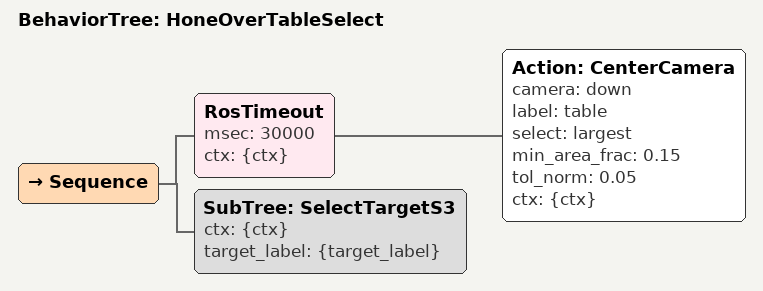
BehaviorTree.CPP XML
<root BTCPP_format="4" main_tree_to_execute="HoneOverTableSelect">
    <BehaviorTree ID="HoneOverTableSelect">
        <Sequence>
            <RosTimeout msec="30000" ctx="{ctx}">
                <Action ID="CenterCamera"
                        camera="down" label="table" select="largest" min_area_frac="0.15"
                        tol_norm="0.05" ctx="{ctx}"/>
            </RosTimeout>
            <SubTree ID="SelectTargetS3" ctx="{ctx}" target_label="{target_label}"/>
        </Sequence>
    </BehaviorTree>
</root>
